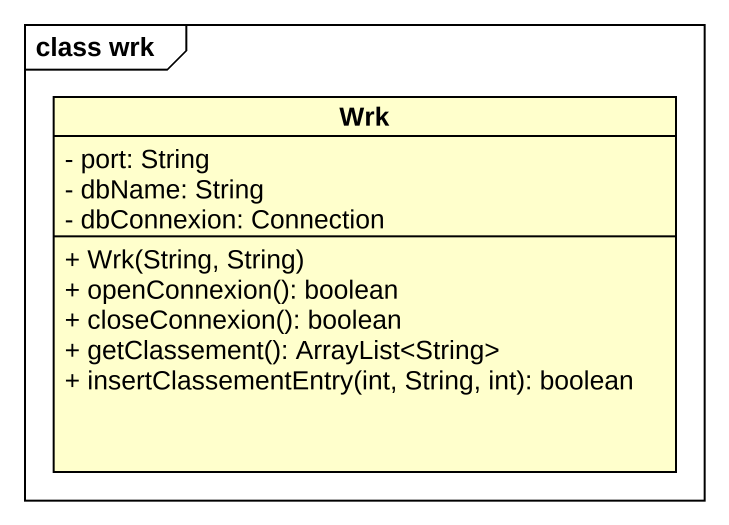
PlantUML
@startuml
mainframe class wrk
hide circle
hide empty members
skinparam classAttributeIconSize 0
class Wrk {
  - port: String
  - dbName: String
  - dbConnexion: Connection
  + Wrk(String, String)
  + openConnexion(): boolean
  + closeConnexion(): boolean
  + getClassement(): ArrayList<String>
  + insertClassementEntry(int, String, int): boolean
}
@enduml
